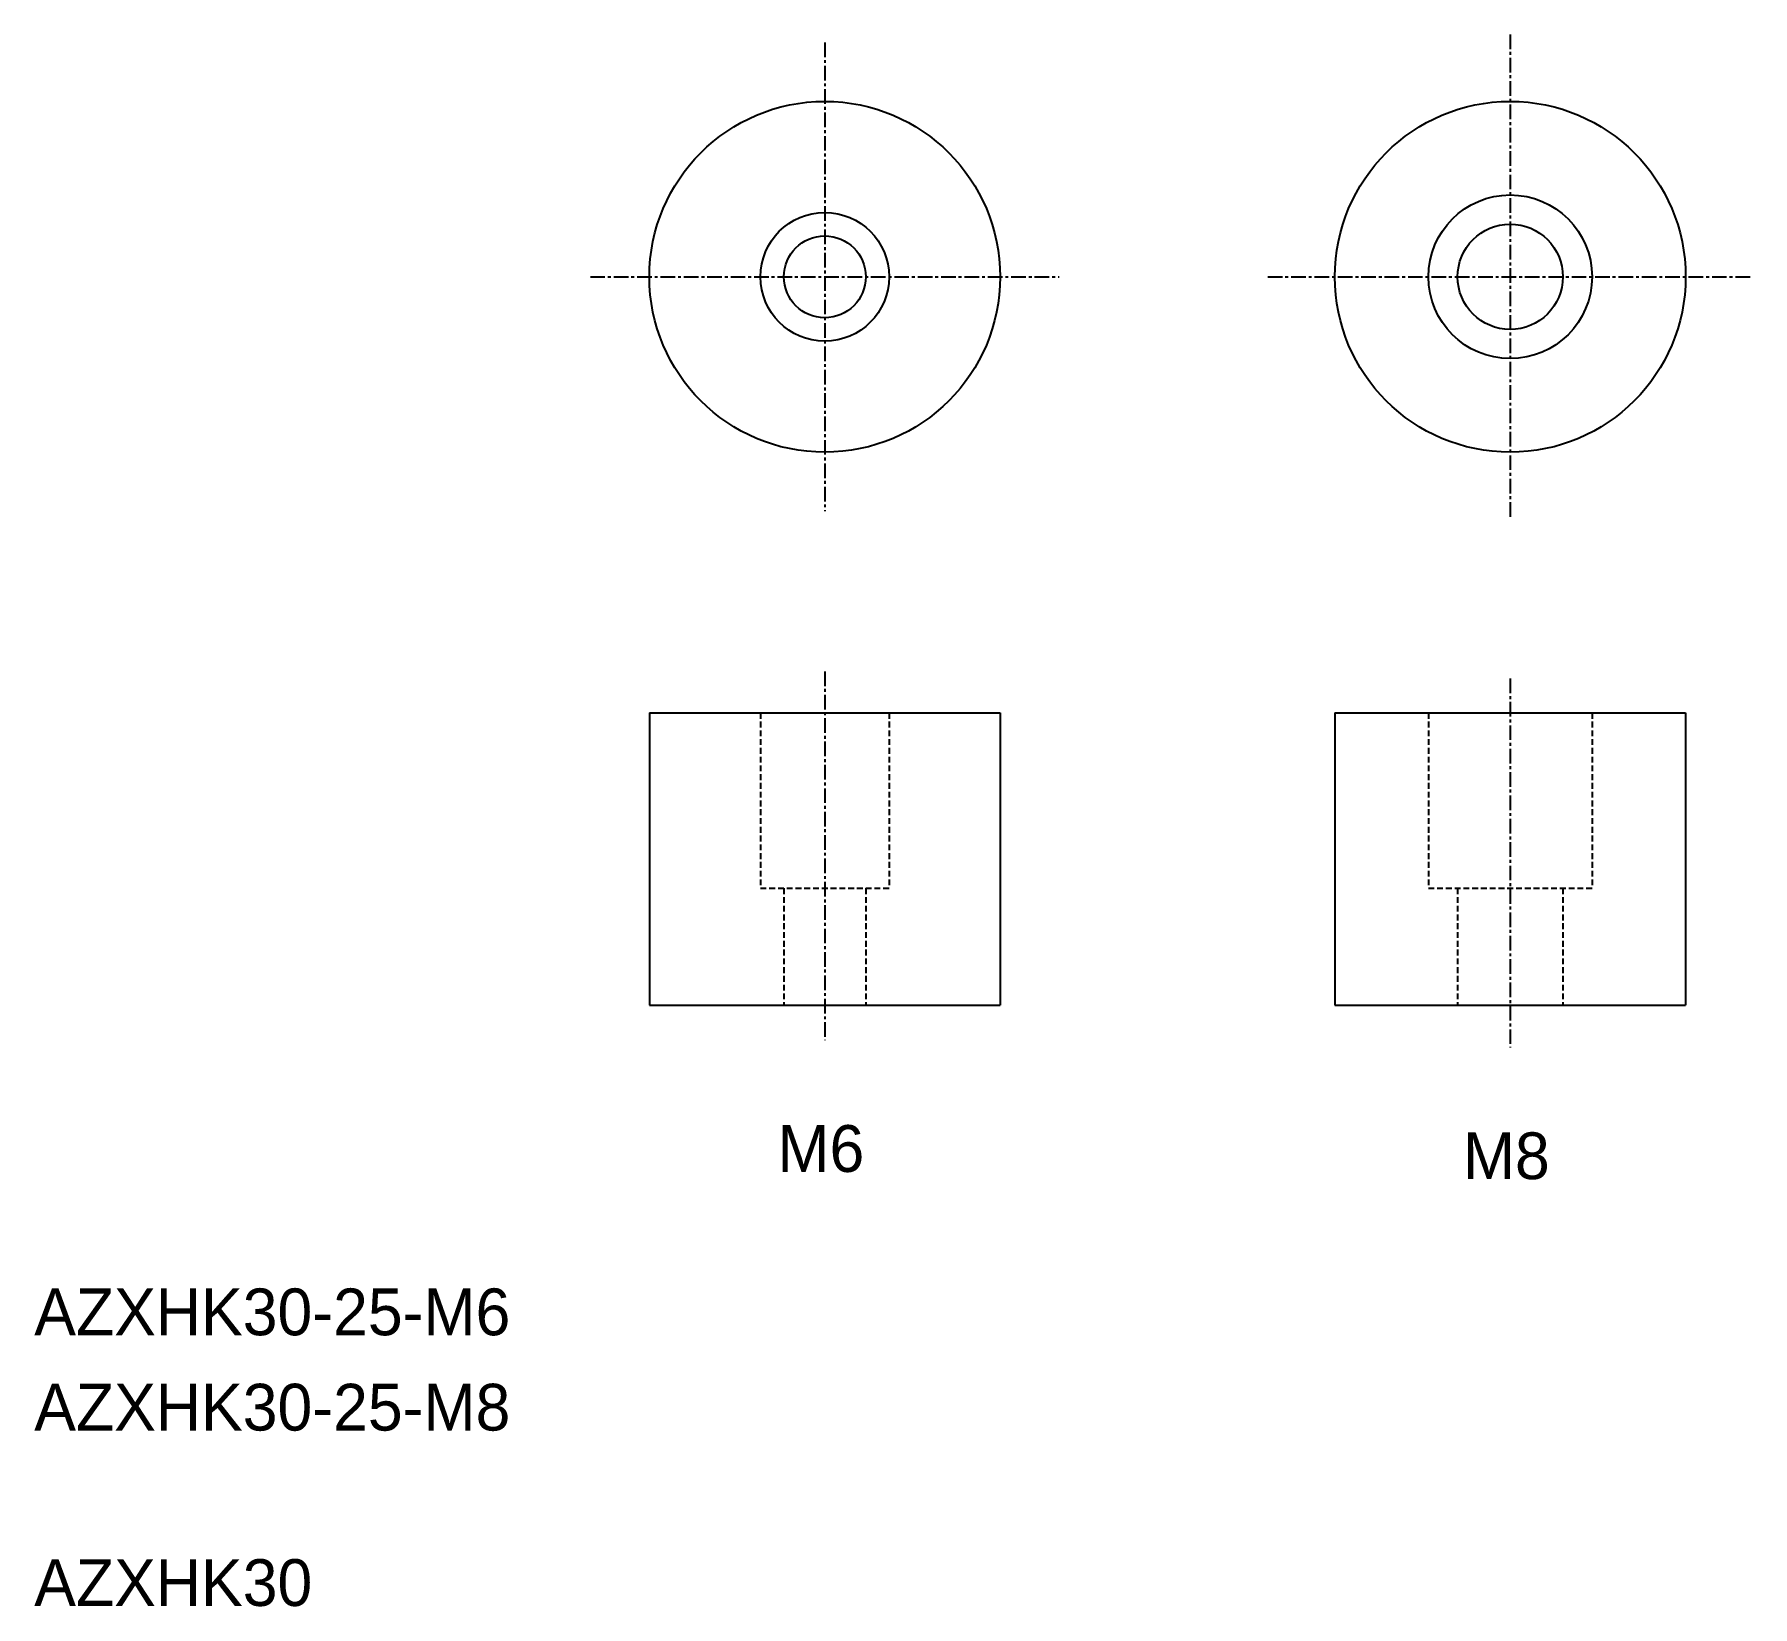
# Model space of a CAD drawing. Extents: x 10 to 157, y 10 to 144.
import ezdxf

# ---------------------------------------------------------------- set-up
doc = ezdxf.new("R2010")
doc.units = 0
doc.linetypes.add('CENTER', pattern=[2, 1.25, -0.25, 0.25, -0.25])
doc.linetypes.add('DASHED', pattern=[0.75, 0.5, -0.25])
doc.layers.get('0').update_dxf_attribs({"linetype": 'CONTINUOUS'})
doc.layers.add('CENTER', color=1, linetype='CENTER')

msp = doc.modelspace()

# ---------------------------------------------------------------- linework, layer by layer
at = {"color": 7, "linetype": 'CONTINUOUS'}
for p, q in [((62.62, 86.38), (62.62, 61.38)), ((62.62, 86.38), (92.62, 86.38)), ((92.62, 86.38), (92.62, 61.38)), ((121.25, 86.38), (121.25, 61.38)), ((121.25, 86.38), (151.25, 86.38)), ((151.25, 86.38), (151.25, 61.38)), ((62.62, 61.38), (92.62, 61.38)), ((121.25, 61.38), (151.25, 61.38))]:
    msp.add_line(p, q, dxfattribs=at)
at = {"color": 3, "linetype": 'DASHED'}
for p, q in [((72.12, 86.38), (72.12, 71.38)), ((83.12, 86.38), (83.12, 71.38)), ((129.25, 86.38), (129.25, 71.38)), ((143.25, 86.38), (143.25, 71.38)), ((72.12, 71.38), (83.12, 71.38)), ((74.12, 71.38), (74.12, 61.38)), ((81.12, 71.38), (81.12, 61.38)), ((129.25, 71.38), (143.25, 71.38)), ((131.75, 71.38), (131.75, 61.38)), ((140.75, 71.38), (140.75, 61.38))]:
    msp.add_line(p, q, dxfattribs=at)
at = {"color": 7, "linetype": 'CONTINUOUS'}
for centre, radius in [((77.62, 123.67), 15), ((136.25, 123.67), 15), ((136.25, 123.67), 7), ((77.62, 123.67), 5.5), ((136.25, 123.67), 4.5), ((77.62, 123.67), 3.5)]:
    msp.add_circle(centre, radius, dxfattribs=at)
at = {"layer": 'CENTER', "color": 1, "linetype": 'CENTER'}
for p, q in [((136.25, 144.4), (136.25, 102.93)), ((77.62, 143.71), (77.62, 103.62)), ((57.57, 123.67), (97.67, 123.67)), ((115.51, 123.67), (156.99, 123.67)), ((77.62, 89.92), (77.62, 58.38)), ((136.25, 89.31), (136.25, 57.77))]:
    msp.add_line(p, q, dxfattribs=at)

# ---------------------------------------------------------------- texts
at = {"color": 7, "linetype": 'CONTINUOUS'}
for s, p in [('M6', (73.57, 47.12)), ('M8', (132.2, 46.5)), ('AZXHK30-25-M6', (10, 33.15)), ('AZXHK30-25-M8', (10, 25)), ('AZXHK30', (10, 10))]:
    msp.add_text(s, height=4, dxfattribs=at).set_placement(p)

doc.saveas('drawing.dxf')
